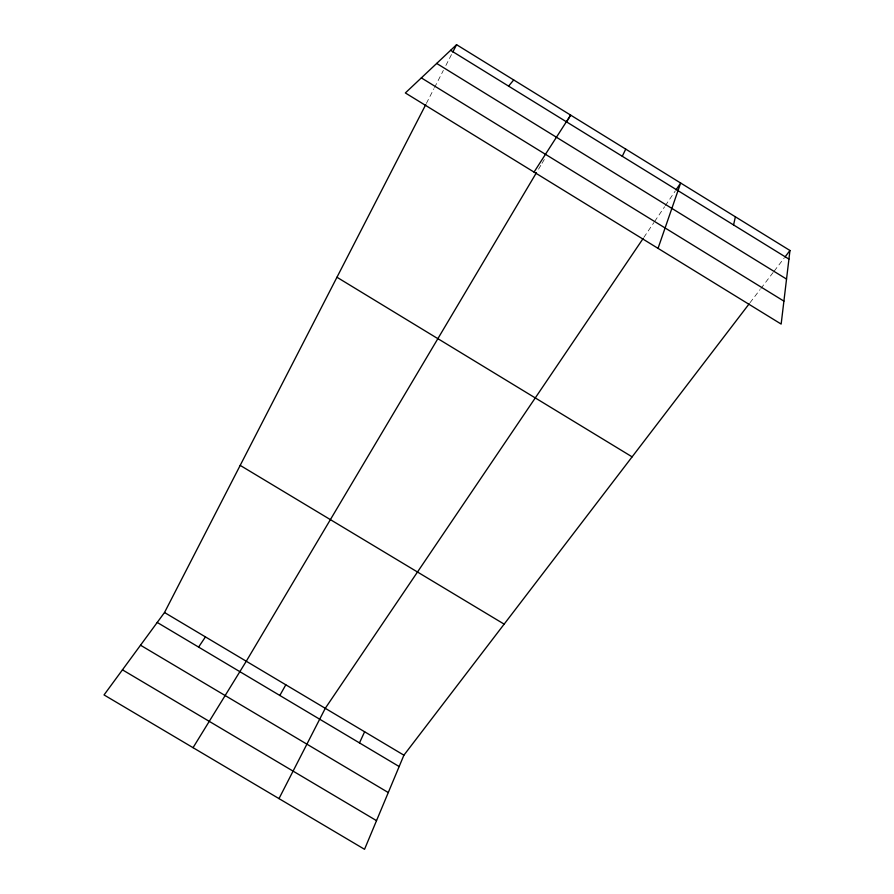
<?xml version="1.0" encoding="UTF-8"?>
<svg xmlns="http://www.w3.org/2000/svg" width="894" height="894" viewBox="0 0 894 894"><rect width="100%" height="100%" fill="white"/><g stroke="black" fill="none" stroke-linecap="round" stroke-linejoin="round"><path stroke-width="0.67" stroke-dasharray="4.47 3.35" d="M426.382 103.402L433.914 88.752M434.551 87.523L443.357 70.391M445.871 65.497L452.163 53.26M538.534 169.19L541.317 164.507M542.01 163.323L544.804 158.618M643.848 237.413L653.894 222.572M654.654 221.444L664.6 206.749M665.359 205.62L675.305 190.936M750.021 302.72L760.09 289.555M760.917 288.471L773.366 272.189M774.193 271.106L784.15 258.087"/><path stroke-width="1.34" d="M789.961 250.499L781.155 324.075L405.351 92.954L456.577 44.7L789.961 250.499L784.988 257.003M733.561 224.93L735.393 216.817M658.04 248.364L680.647 183.024L676.065 189.807M749.172 303.826L403.909 755.184L364.54 849.3L104.039 694.929L164.518 612.513L425.756 104.62M359.466 742.903L364.629 731.773M622.28 156.271L625.733 149.119M278.995 798.61L325.271 708.316L643.077 238.575M452.8 52.042L456.577 44.7M279.822 695.465L285.812 684.804M536.445 172.698L246.275 661.236L193.048 747.675M566.461 122.176L570.651 115.114L534.042 172.095M198.591 647.088L205.441 636.908M508.574 86.115L513.704 79.968M157.221 622.447L399.16 766.538M140.514 645.211L388.275 792.542M122.456 669.829L376.519 820.647M164.518 612.513L403.909 755.184M240.195 465.383L504.149 624.135M336.96 277.252L632.114 456.856M421.342 77.89L783.904 301.122M450.587 50.332L788.933 259.104M436.685 63.429L786.541 279.084"/></g></svg>
